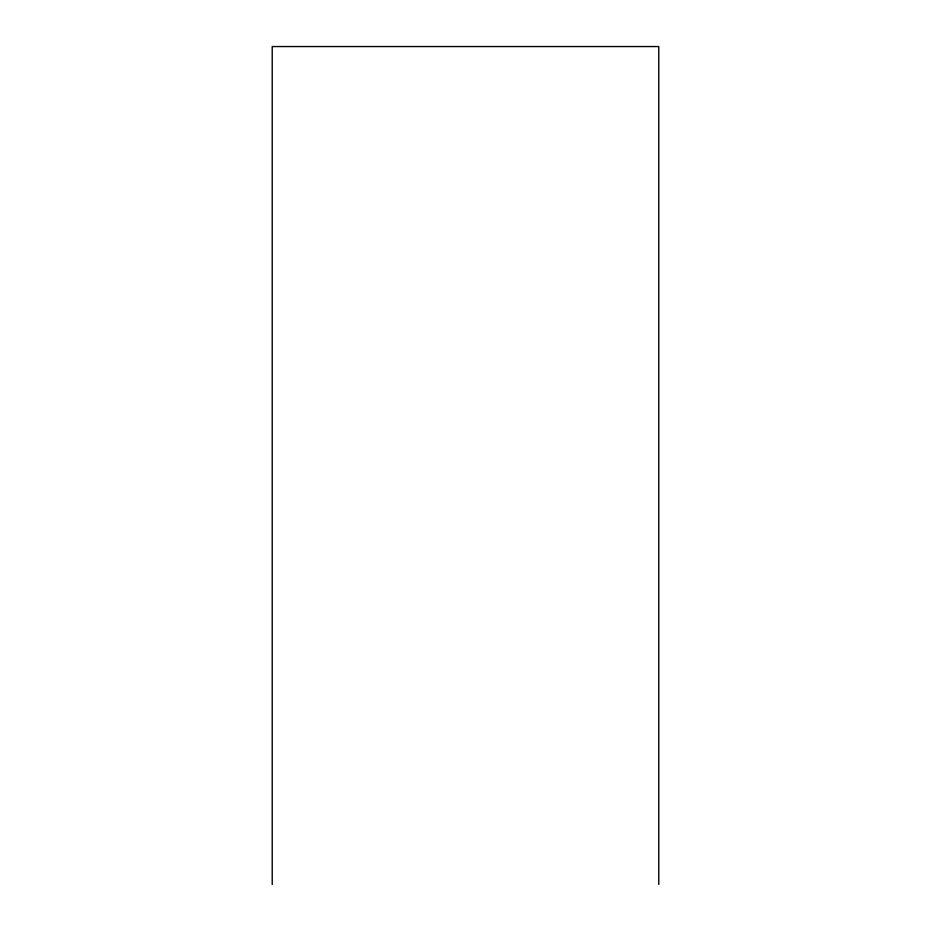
<?xml version="1.0" encoding="UTF-8"?>
<svg xmlns="http://www.w3.org/2000/svg" width="931" height="931" viewBox="0 0 931 931"><rect width="100%" height="100%" fill="white"/><g stroke="black" fill="none" stroke-linecap="round" stroke-linejoin="round"><path stroke-width="1.4" d="M658.776 884.45L658.776 46.55L272.224 46.55L272.224 884.45"/></g></svg>
